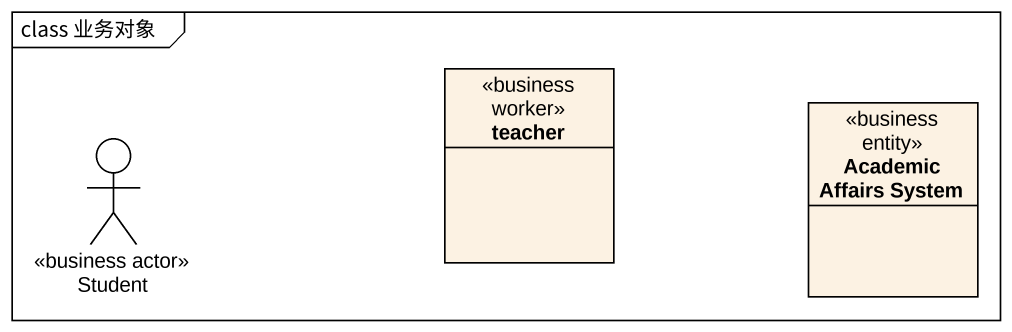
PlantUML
@startuml
mainframe class 业务对象
allowmixing
hide circle
hide empty members
actor Student <<business actor>>
class teacher <<business worker>>
class "Academic Affairs System" as Academic_Affairs_System <<business entity>>
@enduml
